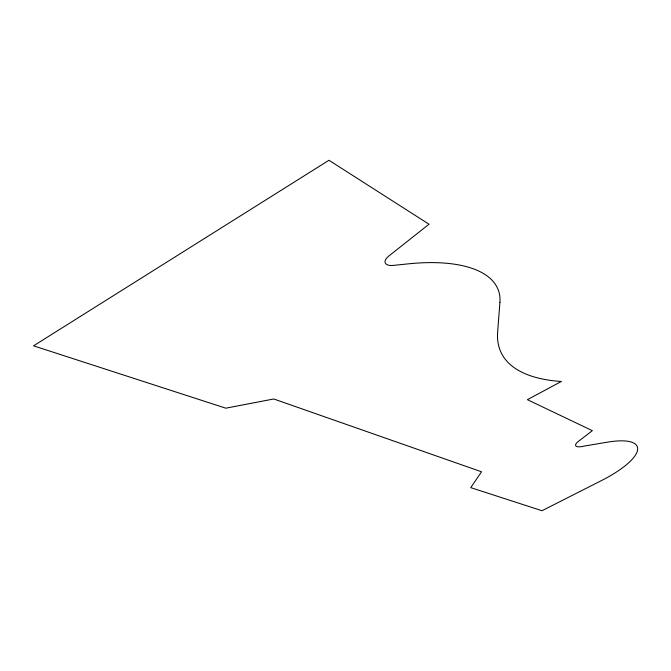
<?xml version="1.0" encoding="UTF-8"?>
<svg xmlns="http://www.w3.org/2000/svg" width="671" height="671" viewBox="0 0 671 671"><rect width="100%" height="100%" fill="white"/><g stroke="black" fill="none" stroke-linecap="round" stroke-linejoin="round"><path stroke-width="1.01" d="M499.929 302.269L497.639 332.095A250.979 94.309 -25.7 0 0 561.308 381.489L527.414 399.681L592.334 430.665L577.337 442.223A12.833 3.984 -22.2 0 0 584.03 446.106L607.557 442.147A64.114 18.956 -21.9 0 1 637.542 450.073A64.114 18.956 -21.9 0 1 601.233 480.704L541.992 510.732L470.774 487.641L481.526 471.788L273.76 398.977L225.8 408.186L33.55 345.833L328.966 160.268L429.012 224.223L388.769 256.079A13.277 6.114 -20.7 0 0 393.315 265.406L408.111 263.871A152.409 63.762 -19.5 0 1 499.929 302.269"/></g></svg>
